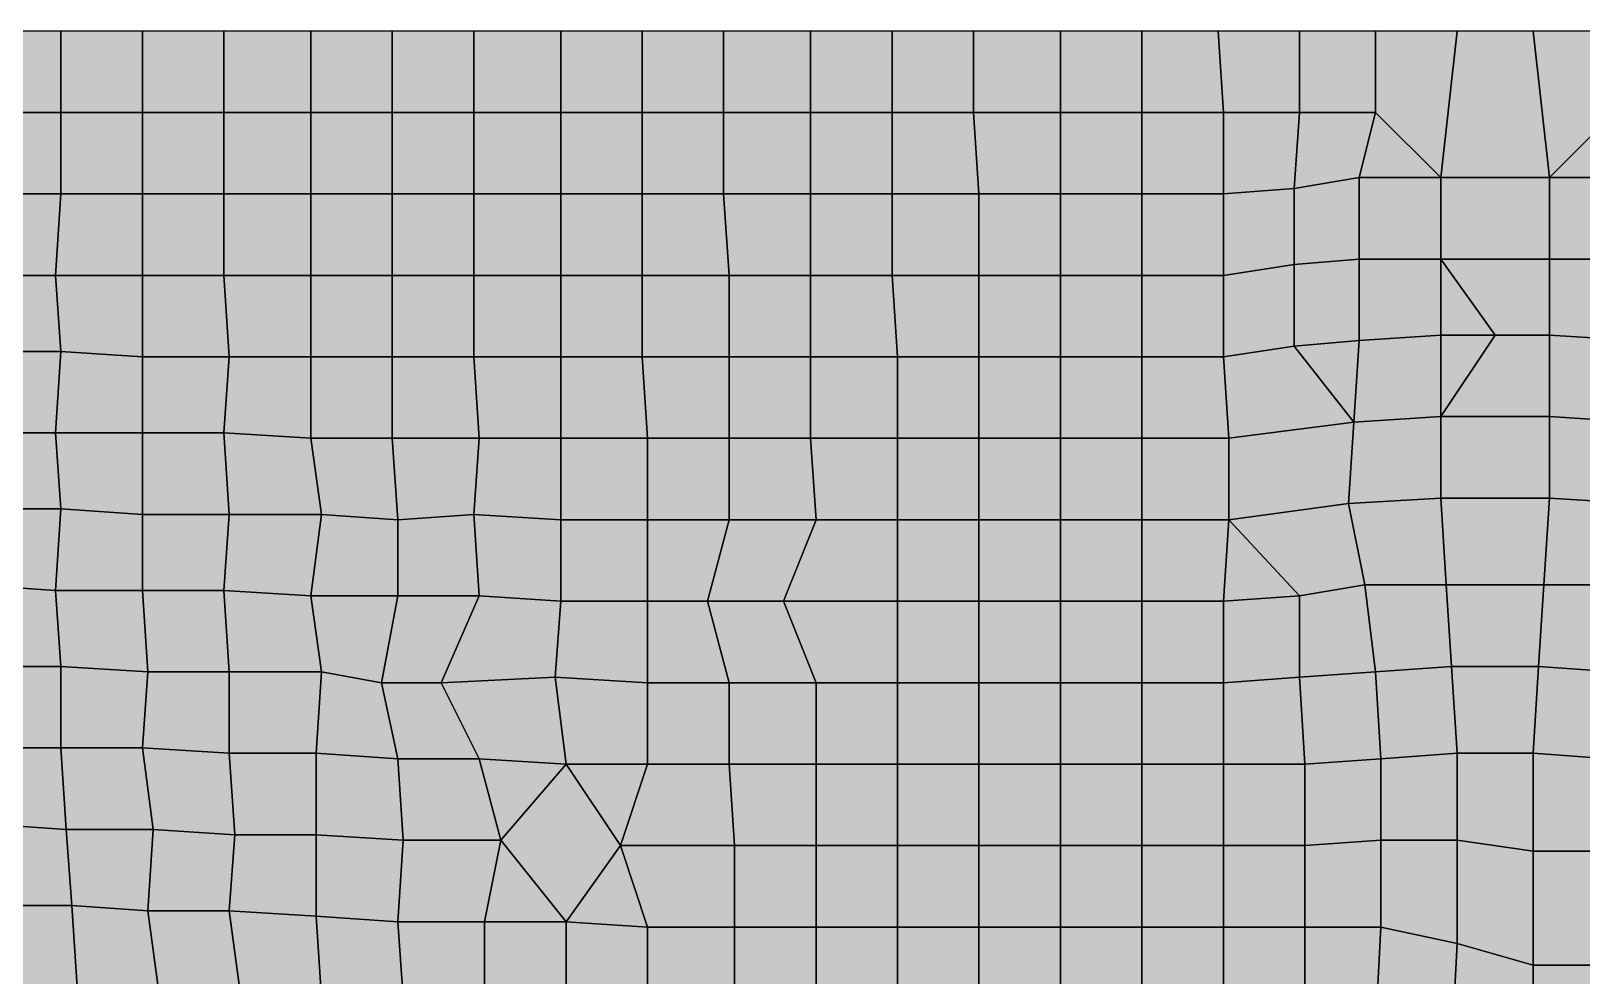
# Model space of a CAD drawing. Header units: metres. Extents: x -7480 to 79269, y -9100 to 45880.
# Drawn here: x 27950 to 33660, y 40560 to 44040 of the extents above; entities that cross this region are included whole.
import ezdxf

# ---------------------------------------------------------------- set-up
doc = ezdxf.new("R2010")
doc.units = ezdxf.units.M
doc.layers.add('COLOR_1', color=1, linetype='Continuous')
doc.layers.add('COLOR_181', color=181, linetype='Continuous')

msp = doc.modelspace()

# ---------------------------------------------------------------- hatches: boundary and pattern name
at = {"layer": 'COLOR_1'}
msp.add_hatch(color=256, dxfattribs=at).paths.add_polyline_path([(33520, 42000), (33800, 42000), (33860, 42300), (33540, 42320)])
at = {"layer": 'COLOR_181'}
for points in [[(27740, 43740), (28060, 43740), (28060, 44040), (27740, 44040)], [(28060, 43740), (28360, 43740), (28360, 44040), (28060, 44040)], [(28360, 43740), (28660, 43740), (28660, 44040), (28360, 44040)], [(28660, 43740), (28980, 43740), (28980, 44040), (28660, 44040)], [(28980, 43740), (29280, 43740), (29280, 44040), (28980, 44040)], [(29280, 43740), (29580, 43740), (29580, 44040), (29280, 44040)], [(29580, 43740), (29900, 43740), (29900, 44040), (29580, 44040)], [(29900, 43740), (30200, 43740), (30200, 44040), (29900, 44040)], [(30200, 43740), (30500, 43740), (30500, 44040), (30200, 44040)], [(30500, 43740), (30820, 43740), (30820, 44040), (30500, 44040)], [(30820, 43740), (31120, 43740), (31120, 44040), (30820, 44040)], [(31120, 43740), (31420, 43740), (31420, 44040), (31120, 44040)], [(31420, 43740), (31740, 43740), (31740, 44040), (31420, 44040)], [(31740, 43740), (32040, 43740), (32040, 44040), (31740, 44040)], [(32040, 43740), (32340, 43740), (32320, 44040), (32040, 44040)], [(32320, 44040), (32340, 43740), (32620, 43740), (32620, 44040)], [(32620, 43740), (32900, 43740), (32900, 44040), (32620, 44040)], [(32900, 43740), (33140, 43500), (33200, 44040), (32900, 44040)], [(33140, 43500), (33540, 43500), (33480, 44040), (33200, 44040)], [(33480, 44040), (33540, 43500), (33780, 43740), (33780, 44040)], [(27740, 43440), (28060, 43440), (28060, 43740), (27740, 43740)], [(28060, 43440), (28360, 43440), (28360, 43740), (28060, 43740)], [(28360, 43440), (28660, 43440), (28660, 43740), (28360, 43740)], [(28660, 43440), (28980, 43440), (28980, 43740), (28660, 43740)], [(28980, 43440), (29280, 43440), (29280, 43740), (28980, 43740)], [(29280, 43440), (29580, 43440), (29580, 43740), (29280, 43740)], [(29580, 43440), (29900, 43440), (29900, 43740), (29580, 43740)], [(29900, 43440), (30200, 43440), (30200, 43740), (29900, 43740)], [(30200, 43440), (30500, 43440), (30500, 43740), (30200, 43740)], [(30500, 43440), (30820, 43440), (30820, 43740), (30500, 43740)], [(30820, 43440), (31120, 43440), (31120, 43740), (30820, 43740)], [(31120, 43440), (31440, 43440), (31420, 43740), (31120, 43740)], [(31420, 43740), (31440, 43440), (31740, 43440), (31740, 43740)], [(31740, 43440), (32040, 43440), (32040, 43740), (31740, 43740)], [(32040, 43440), (32340, 43440), (32340, 43740), (32040, 43740)], [(32340, 43440), (32600, 43460), (32620, 43740), (32340, 43740)], [(32600, 43460), (32840, 43500), (32900, 43740), (32620, 43740)], [(32840, 43500), (33140, 43500), (32900, 43740)], [(33540, 43500), (33840, 43500), (33780, 43740)], [(32340, 43140), (32600, 43180), (32600, 43460), (32340, 43440)], [(32600, 43180), (32840, 43200), (32840, 43500), (32600, 43460)], [(32840, 43200), (33140, 43200), (33140, 43500), (32840, 43500)], [(33140, 43200), (33540, 43200), (33540, 43500), (33140, 43500)], [(33540, 43200), (33860, 43200), (33840, 43500), (33540, 43500)], [(27740, 43140), (28040, 43140), (28060, 43440), (27740, 43440)], [(28040, 43140), (28360, 43140), (28360, 43440), (28060, 43440)], [(28360, 43140), (28660, 43140), (28660, 43440), (28360, 43440)], [(28660, 43140), (28980, 43140), (28980, 43440), (28660, 43440)], [(28980, 43140), (29280, 43140), (29280, 43440), (28980, 43440)], [(29280, 43140), (29580, 43140), (29580, 43440), (29280, 43440)], [(29580, 43140), (29900, 43140), (29900, 43440), (29580, 43440)], [(29900, 43140), (30200, 43140), (30200, 43440), (29900, 43440)], [(30200, 43140), (30520, 43140), (30500, 43440), (30200, 43440)], [(30500, 43440), (30520, 43140), (30820, 43140), (30820, 43440)], [(30820, 43140), (31120, 43140), (31120, 43440), (30820, 43440)], [(31120, 43140), (31440, 43140), (31440, 43440), (31120, 43440)], [(31440, 43140), (31740, 43140), (31740, 43440), (31440, 43440)], [(31740, 43140), (32040, 43140), (32040, 43440), (31740, 43440)], [(32040, 43140), (32340, 43140), (32340, 43440), (32040, 43440)], [(32340, 42840), (32600, 42880), (32600, 43180), (32340, 43140)], [(32600, 42880), (32840, 42900), (32840, 43200), (32600, 43180)], [(32840, 42900), (33140, 42920), (33140, 43200), (32840, 43200)], [(33140, 43200), (33340, 42920), (33540, 42920), (33540, 43200)], [(33140, 42920), (33340, 42920), (33140, 43200)], [(33540, 42920), (33860, 42900), (33860, 43200), (33540, 43200)], [(27740, 42860), (28060, 42860), (28040, 43140), (27740, 43140)], [(28040, 43140), (28060, 42860), (28360, 42840), (28360, 43140)], [(28360, 42840), (28680, 42840), (28660, 43140), (28360, 43140)], [(28660, 43140), (28680, 42840), (28980, 42840), (28980, 43140)], [(28980, 42840), (29280, 42840), (29280, 43140), (28980, 43140)], [(29280, 42840), (29580, 42840), (29580, 43140), (29280, 43140)], [(29580, 42840), (29900, 42840), (29900, 43140), (29580, 43140)], [(29900, 42840), (30200, 42840), (30200, 43140), (29900, 43140)], [(30200, 42840), (30520, 42840), (30520, 43140), (30200, 43140)], [(30520, 42840), (30820, 42840), (30820, 43140), (30520, 43140)], [(30820, 42840), (31140, 42840), (31120, 43140), (30820, 43140)], [(31120, 43140), (31140, 42840), (31440, 42840), (31440, 43140)], [(31440, 42840), (31740, 42840), (31740, 43140), (31440, 43140)], [(31740, 42840), (32040, 42840), (32040, 43140), (31740, 43140)], [(32040, 42840), (32340, 42840), (32340, 43140), (32040, 43140)], [(32600, 42880), (32820, 42600), (32840, 42900)], [(32820, 42600), (33140, 42620), (33140, 42920), (32840, 42900)], [(33140, 42620), (33540, 42620), (33540, 42920), (33340, 42920)], [(33140, 42620), (33340, 42920), (33140, 42920)], [(33540, 42620), (33860, 42600), (33860, 42900), (33540, 42920)], [(27740, 42560), (28040, 42560), (28060, 42860), (27740, 42860)], [(28040, 42560), (28360, 42560), (28360, 42840), (28060, 42860)], [(28360, 42560), (28660, 42560), (28680, 42840), (28360, 42840)], [(28660, 42560), (28980, 42540), (28980, 42840), (28680, 42840)], [(28980, 42540), (29280, 42540), (29280, 42840), (28980, 42840)], [(29280, 42540), (29600, 42540), (29580, 42840), (29280, 42840)], [(29580, 42840), (29600, 42540), (29900, 42540), (29900, 42840)], [(29900, 42540), (30220, 42540), (30200, 42840), (29900, 42840)], [(30200, 42840), (30220, 42540), (30520, 42540), (30520, 42840)], [(30520, 42540), (30820, 42540), (30820, 42840), (30520, 42840)], [(30820, 42540), (31140, 42540), (31140, 42840), (30820, 42840)], [(31140, 42540), (31440, 42540), (31440, 42840), (31140, 42840)], [(31440, 42540), (31740, 42540), (31740, 42840), (31440, 42840)], [(31740, 42540), (32040, 42540), (32040, 42840), (31740, 42840)], [(32040, 42540), (32360, 42540), (32340, 42840), (32040, 42840)], [(32340, 42840), (32360, 42540), (32820, 42600), (32600, 42880)], [(32360, 42240), (32800, 42300), (32820, 42600), (32360, 42540)], [(32800, 42300), (33140, 42320), (33140, 42620), (32820, 42600)], [(33140, 42320), (33540, 42320), (33540, 42620), (33140, 42620)], [(33540, 42320), (33860, 42300), (33860, 42600), (33540, 42620)], [(27740, 42280), (28060, 42280), (28040, 42560), (27740, 42560)], [(28040, 42560), (28060, 42280), (28360, 42260), (28360, 42560)], [(28360, 42260), (28680, 42260), (28660, 42560), (28360, 42560)], [(28660, 42560), (28680, 42260), (29020, 42260), (28980, 42540)], [(28980, 42540), (29020, 42260), (29300, 42240), (29280, 42540)], [(29280, 42540), (29300, 42240), (29580, 42260), (29600, 42540)], [(29580, 42260), (29900, 42240), (29900, 42540), (29600, 42540)], [(29900, 42240), (30220, 42240), (30220, 42540), (29900, 42540)], [(30220, 42240), (30520, 42240), (30520, 42540), (30220, 42540)], [(30520, 42240), (30840, 42240), (30820, 42540), (30520, 42540)], [(30820, 42540), (30840, 42240), (31140, 42240), (31140, 42540)], [(31140, 42240), (31440, 42240), (31440, 42540), (31140, 42540)], [(31440, 42240), (31740, 42240), (31740, 42540), (31440, 42540)], [(31740, 42240), (32040, 42240), (32040, 42540), (31740, 42540)], [(32040, 42240), (32360, 42240), (32360, 42540), (32040, 42540)], [(32800, 42300), (32860, 42000), (33160, 42000), (33140, 42320)], [(33140, 42320), (33160, 42000), (33520, 42000), (33540, 42320)], [(27740, 42000), (28040, 41980), (28060, 42280), (27740, 42280)], [(28040, 41980), (28360, 41980), (28360, 42260), (28060, 42280)], [(28360, 41980), (28660, 41980), (28680, 42260), (28360, 42260)], [(28660, 41980), (28980, 41960), (29020, 42260), (28680, 42260)], [(28980, 41960), (29300, 41960), (29300, 42240), (29020, 42260)], [(29300, 41960), (29600, 41960), (29580, 42260), (29300, 42240)], [(29580, 42260), (29600, 41960), (29900, 41940), (29900, 42240)], [(32360, 42240), (32620, 41960), (32860, 42000), (32800, 42300)], [(29900, 41940), (30220, 41940), (30220, 42240), (29900, 42240)], [(30220, 41940), (30440, 41940), (30520, 42240), (30220, 42240)], [(30440, 41940), (30720, 41940), (30840, 42240), (30520, 42240)], [(30720, 41940), (31140, 41940), (31140, 42240), (30840, 42240)], [(31140, 41940), (31440, 41940), (31440, 42240), (31140, 42240)], [(31440, 41940), (31740, 41940), (31740, 42240), (31440, 42240)], [(31740, 41940), (32040, 41940), (32040, 42240), (31740, 42240)], [(32040, 41940), (32340, 41940), (32360, 42240), (32040, 42240)], [(32340, 41940), (32620, 41960), (32360, 42240)], [(27740, 42000), (27760, 41700), (28060, 41700), (28040, 41980)], [(28040, 41980), (28060, 41700), (28380, 41680), (28360, 41980)], [(28360, 41980), (28380, 41680), (28680, 41680), (28660, 41980)], [(28660, 41980), (28680, 41680), (29020, 41680), (28980, 41960)], [(32620, 41660), (32900, 41680), (32860, 42000), (32620, 41960)], [(32860, 42000), (32900, 41680), (33180, 41700), (33160, 42000)], [(33160, 42000), (33180, 41700), (33500, 41700), (33520, 42000)], [(33500, 41700), (33780, 41680), (33800, 42000), (33520, 42000)], [(28980, 41960), (29020, 41680), (29240, 41640), (29300, 41960)], [(29240, 41640), (29460, 41640), (29600, 41960), (29300, 41960)], [(29460, 41640), (29880, 41660), (29900, 41940), (29600, 41960)], [(29880, 41660), (30220, 41640), (30220, 41940), (29900, 41940)], [(30220, 41640), (30520, 41640), (30440, 41940), (30220, 41940)], [(30440, 41940), (30520, 41640), (30840, 41640), (30720, 41940)], [(30720, 41940), (30840, 41640), (31140, 41640), (31140, 41940)], [(31140, 41640), (31440, 41640), (31440, 41940), (31140, 41940)], [(31440, 41640), (31740, 41640), (31740, 41940), (31440, 41940)], [(31740, 41640), (32040, 41640), (32040, 41940), (31740, 41940)], [(32040, 41640), (32340, 41640), (32340, 41940), (32040, 41940)], [(32340, 41640), (32620, 41660), (32620, 41960), (32340, 41940)], [(27760, 41400), (28060, 41400), (28060, 41700), (27760, 41700)], [(28060, 41400), (28360, 41400), (28380, 41680), (28060, 41700)], [(32900, 41680), (32920, 41360), (33200, 41380), (33180, 41700)], [(33180, 41700), (33200, 41380), (33480, 41380), (33500, 41700)], [(33480, 41380), (33760, 41360), (33780, 41680), (33500, 41700)], [(28360, 41400), (28680, 41380), (28680, 41680), (28380, 41680)], [(28680, 41380), (29000, 41380), (29020, 41680), (28680, 41680)], [(29000, 41380), (29300, 41360), (29240, 41640), (29020, 41680)], [(29240, 41640), (29300, 41360), (29600, 41360), (29460, 41640)], [(29460, 41640), (29600, 41360), (29920, 41340), (29880, 41660)], [(29880, 41660), (29920, 41340), (30220, 41340), (30220, 41640)], [(30220, 41340), (30520, 41340), (30520, 41640), (30220, 41640)], [(30520, 41340), (30840, 41340), (30840, 41640), (30520, 41640)], [(30840, 41340), (31140, 41340), (31140, 41640), (30840, 41640)], [(31140, 41340), (31440, 41340), (31440, 41640), (31140, 41640)], [(31440, 41340), (31740, 41340), (31740, 41640), (31440, 41640)], [(31740, 41340), (32040, 41340), (32040, 41640), (31740, 41640)], [(32040, 41340), (32340, 41340), (32340, 41640), (32040, 41640)], [(32340, 41340), (32640, 41340), (32620, 41660), (32340, 41640)], [(32620, 41660), (32640, 41340), (32920, 41360), (32900, 41680)], [(27760, 41400), (27780, 41120), (28080, 41100), (28060, 41400)], [(28060, 41400), (28080, 41100), (28400, 41100), (28360, 41400)], [(28360, 41400), (28400, 41100), (28700, 41080), (28680, 41380)], [(28680, 41380), (28700, 41080), (29000, 41080), (29000, 41380)], [(29000, 41080), (29320, 41060), (29300, 41360), (29000, 41380)], [(29300, 41360), (29320, 41060), (29680, 41060), (29600, 41360)], [(29600, 41360), (29680, 41060), (29920, 41340)], [(32640, 41040), (32920, 41060), (32920, 41360), (32640, 41340)], [(32920, 41060), (33200, 41060), (33200, 41380), (32920, 41360)], [(33200, 41060), (33480, 41020), (33480, 41380), (33200, 41380)], [(33480, 41020), (33760, 41020), (33760, 41360), (33480, 41380)], [(29680, 41060), (29920, 40760), (30120, 41040), (29920, 41340)], [(29920, 41340), (30120, 41040), (30220, 41340)], [(30120, 41040), (30540, 41040), (30520, 41340), (30220, 41340)], [(30520, 41340), (30540, 41040), (30840, 41040), (30840, 41340)], [(30840, 41040), (31140, 41040), (31140, 41340), (30840, 41340)], [(31140, 41040), (31440, 41040), (31440, 41340), (31140, 41340)], [(31440, 41040), (31740, 41040), (31740, 41340), (31440, 41340)], [(31740, 41040), (32040, 41040), (32040, 41340), (31740, 41340)], [(32040, 41040), (32340, 41040), (32340, 41340), (32040, 41340)], [(32340, 41040), (32640, 41040), (32640, 41340), (32340, 41340)], [(27780, 41120), (27800, 40820), (28100, 40820), (28080, 41100)], [(28080, 41100), (28100, 40820), (28380, 40800), (28400, 41100)], [(28380, 40800), (28680, 40800), (28700, 41080), (28400, 41100)], [(28680, 40800), (29000, 40780), (29000, 41080), (28700, 41080)], [(29000, 40780), (29300, 40760), (29320, 41060), (29000, 41080)], [(29300, 40760), (29620, 40760), (29680, 41060), (29320, 41060)], [(29620, 40760), (29920, 40760), (29680, 41060)], [(32640, 40740), (32920, 40740), (32920, 41060), (32640, 41040)], [(32920, 40740), (33200, 40680), (33200, 41060), (32920, 41060)], [(33200, 40680), (33480, 40600), (33480, 41020), (33200, 41060)], [(29920, 40760), (30220, 40740), (30120, 41040)], [(30120, 41040), (30220, 40740), (30540, 40740), (30540, 41040)], [(30540, 40740), (30840, 40740), (30840, 41040), (30540, 41040)], [(30840, 40740), (31140, 40740), (31140, 41040), (30840, 41040)], [(31140, 40740), (31440, 40740), (31440, 41040), (31140, 41040)], [(31440, 40740), (31740, 40740), (31740, 41040), (31440, 41040)], [(31740, 40740), (32040, 40740), (32040, 41040), (31740, 41040)], [(32040, 40740), (32340, 40740), (32340, 41040), (32040, 41040)], [(32340, 40740), (32640, 40740), (32640, 41040), (32340, 41040)], [(33480, 40600), (33760, 40600), (33760, 41020), (33480, 41020)], [(27800, 40820), (27820, 40520), (28120, 40520), (28100, 40820)], [(28100, 40820), (28120, 40520), (28420, 40500), (28380, 40800)], [(28380, 40800), (28420, 40500), (28720, 40500), (28680, 40800)], [(28680, 40800), (28720, 40500), (29020, 40480), (29000, 40780)], [(29000, 40780), (29020, 40480), (29320, 40480), (29300, 40760)], [(29300, 40760), (29320, 40480), (29620, 40460), (29620, 40760)], [(29620, 40460), (29920, 40460), (29920, 40760), (29620, 40760)], [(29920, 40460), (30220, 40440), (30220, 40740), (29920, 40760)], [(30220, 40440), (30540, 40440), (30540, 40740), (30220, 40740)], [(30540, 40440), (30840, 40440), (30840, 40740), (30540, 40740)], [(30840, 40440), (31140, 40440), (31140, 40740), (30840, 40740)], [(31140, 40440), (31440, 40440), (31440, 40740), (31140, 40740)], [(31440, 40440), (31740, 40440), (31740, 40740), (31440, 40740)], [(31740, 40440), (32040, 40440), (32040, 40740), (31740, 40740)], [(32040, 40440), (32340, 40440), (32340, 40740), (32040, 40740)], [(32340, 40440), (32640, 40440), (32640, 40740), (32340, 40740)], [(32640, 40440), (32900, 40360), (32920, 40740), (32640, 40740)], [(32900, 40360), (33180, 40280), (33200, 40680), (32920, 40740)], [(33180, 40280), (33480, 40240), (33480, 40600), (33200, 40680)], [(33480, 40240), (33780, 40220), (33760, 40600), (33480, 40600)]]:
    msp.add_hatch(color=256, dxfattribs=at).paths.add_polyline_path(points)

# ---------------------------------------------------------------- linework, layer by layer
at = {"layer": 'COLOR_1'}
msp.add_lwpolyline([(33520, 42000), (33800, 42000), (33860, 42300), (33540, 42320)], close=True, dxfattribs=at)
at = {"layer": 'COLOR_181'}
for points in [[(27740, 43740), (28060, 43740), (28060, 44040), (27740, 44040)], [(28060, 43740), (28360, 43740), (28360, 44040), (28060, 44040)], [(28360, 43740), (28660, 43740), (28660, 44040), (28360, 44040)], [(28660, 43740), (28980, 43740), (28980, 44040), (28660, 44040)], [(28980, 43740), (29280, 43740), (29280, 44040), (28980, 44040)], [(29280, 43740), (29580, 43740), (29580, 44040), (29280, 44040)], [(29580, 43740), (29900, 43740), (29900, 44040), (29580, 44040)], [(29900, 43740), (30200, 43740), (30200, 44040), (29900, 44040)], [(30200, 43740), (30500, 43740), (30500, 44040), (30200, 44040)], [(30500, 43740), (30820, 43740), (30820, 44040), (30500, 44040)], [(30820, 43740), (31120, 43740), (31120, 44040), (30820, 44040)], [(31120, 43740), (31420, 43740), (31420, 44040), (31120, 44040)], [(31420, 43740), (31740, 43740), (31740, 44040), (31420, 44040)], [(31740, 43740), (32040, 43740), (32040, 44040), (31740, 44040)], [(32040, 43740), (32340, 43740), (32320, 44040), (32040, 44040)], [(32320, 44040), (32340, 43740), (32620, 43740), (32620, 44040)], [(32620, 43740), (32900, 43740), (32900, 44040), (32620, 44040)], [(32900, 43740), (33140, 43500), (33200, 44040), (32900, 44040)], [(33140, 43500), (33540, 43500), (33480, 44040), (33200, 44040)], [(33480, 44040), (33540, 43500), (33780, 43740), (33780, 44040)], [(27740, 43440), (28060, 43440), (28060, 43740), (27740, 43740)], [(28060, 43440), (28360, 43440), (28360, 43740), (28060, 43740)], [(28360, 43440), (28660, 43440), (28660, 43740), (28360, 43740)], [(28660, 43440), (28980, 43440), (28980, 43740), (28660, 43740)], [(28980, 43440), (29280, 43440), (29280, 43740), (28980, 43740)], [(29280, 43440), (29580, 43440), (29580, 43740), (29280, 43740)], [(29580, 43440), (29900, 43440), (29900, 43740), (29580, 43740)], [(29900, 43440), (30200, 43440), (30200, 43740), (29900, 43740)], [(30200, 43440), (30500, 43440), (30500, 43740), (30200, 43740)], [(30500, 43440), (30820, 43440), (30820, 43740), (30500, 43740)], [(30820, 43440), (31120, 43440), (31120, 43740), (30820, 43740)], [(31120, 43440), (31440, 43440), (31420, 43740), (31120, 43740)], [(31420, 43740), (31440, 43440), (31740, 43440), (31740, 43740)], [(31740, 43440), (32040, 43440), (32040, 43740), (31740, 43740)], [(32040, 43440), (32340, 43440), (32340, 43740), (32040, 43740)], [(32340, 43440), (32600, 43460), (32620, 43740), (32340, 43740)], [(32600, 43460), (32840, 43500), (32900, 43740), (32620, 43740)], [(32840, 43500), (33140, 43500), (32900, 43740)], [(33540, 43500), (33840, 43500), (33780, 43740)], [(32340, 43140), (32600, 43180), (32600, 43460), (32340, 43440)], [(32600, 43180), (32840, 43200), (32840, 43500), (32600, 43460)], [(32840, 43200), (33140, 43200), (33140, 43500), (32840, 43500)], [(33140, 43200), (33540, 43200), (33540, 43500), (33140, 43500)], [(33540, 43200), (33860, 43200), (33840, 43500), (33540, 43500)], [(27740, 43140), (28040, 43140), (28060, 43440), (27740, 43440)], [(28040, 43140), (28360, 43140), (28360, 43440), (28060, 43440)], [(28360, 43140), (28660, 43140), (28660, 43440), (28360, 43440)], [(28660, 43140), (28980, 43140), (28980, 43440), (28660, 43440)], [(28980, 43140), (29280, 43140), (29280, 43440), (28980, 43440)], [(29280, 43140), (29580, 43140), (29580, 43440), (29280, 43440)], [(29580, 43140), (29900, 43140), (29900, 43440), (29580, 43440)], [(29900, 43140), (30200, 43140), (30200, 43440), (29900, 43440)], [(30200, 43140), (30520, 43140), (30500, 43440), (30200, 43440)], [(30500, 43440), (30520, 43140), (30820, 43140), (30820, 43440)], [(30820, 43140), (31120, 43140), (31120, 43440), (30820, 43440)], [(31120, 43140), (31440, 43140), (31440, 43440), (31120, 43440)], [(31440, 43140), (31740, 43140), (31740, 43440), (31440, 43440)], [(31740, 43140), (32040, 43140), (32040, 43440), (31740, 43440)], [(32040, 43140), (32340, 43140), (32340, 43440), (32040, 43440)], [(32340, 42840), (32600, 42880), (32600, 43180), (32340, 43140)], [(32600, 42880), (32840, 42900), (32840, 43200), (32600, 43180)], [(32840, 42900), (33140, 42920), (33140, 43200), (32840, 43200)], [(33140, 43200), (33340, 42920), (33540, 42920), (33540, 43200)], [(33140, 42920), (33340, 42920), (33140, 43200)], [(33540, 42920), (33860, 42900), (33860, 43200), (33540, 43200)], [(27740, 42860), (28060, 42860), (28040, 43140), (27740, 43140)], [(28040, 43140), (28060, 42860), (28360, 42840), (28360, 43140)], [(28360, 42840), (28680, 42840), (28660, 43140), (28360, 43140)], [(28660, 43140), (28680, 42840), (28980, 42840), (28980, 43140)], [(28980, 42840), (29280, 42840), (29280, 43140), (28980, 43140)], [(29280, 42840), (29580, 42840), (29580, 43140), (29280, 43140)], [(29580, 42840), (29900, 42840), (29900, 43140), (29580, 43140)], [(29900, 42840), (30200, 42840), (30200, 43140), (29900, 43140)], [(30200, 42840), (30520, 42840), (30520, 43140), (30200, 43140)], [(30520, 42840), (30820, 42840), (30820, 43140), (30520, 43140)], [(30820, 42840), (31140, 42840), (31120, 43140), (30820, 43140)], [(31120, 43140), (31140, 42840), (31440, 42840), (31440, 43140)], [(31440, 42840), (31740, 42840), (31740, 43140), (31440, 43140)], [(31740, 42840), (32040, 42840), (32040, 43140), (31740, 43140)], [(32040, 42840), (32340, 42840), (32340, 43140), (32040, 43140)], [(32600, 42880), (32820, 42600), (32840, 42900)], [(32820, 42600), (33140, 42620), (33140, 42920), (32840, 42900)], [(33140, 42620), (33540, 42620), (33540, 42920), (33340, 42920)], [(33140, 42620), (33340, 42920), (33140, 42920)], [(33540, 42620), (33860, 42600), (33860, 42900), (33540, 42920)], [(27740, 42560), (28040, 42560), (28060, 42860), (27740, 42860)], [(28040, 42560), (28360, 42560), (28360, 42840), (28060, 42860)], [(28360, 42560), (28660, 42560), (28680, 42840), (28360, 42840)], [(28660, 42560), (28980, 42540), (28980, 42840), (28680, 42840)], [(28980, 42540), (29280, 42540), (29280, 42840), (28980, 42840)], [(29280, 42540), (29600, 42540), (29580, 42840), (29280, 42840)], [(29580, 42840), (29600, 42540), (29900, 42540), (29900, 42840)], [(29900, 42540), (30220, 42540), (30200, 42840), (29900, 42840)], [(30200, 42840), (30220, 42540), (30520, 42540), (30520, 42840)], [(30520, 42540), (30820, 42540), (30820, 42840), (30520, 42840)], [(30820, 42540), (31140, 42540), (31140, 42840), (30820, 42840)], [(31140, 42540), (31440, 42540), (31440, 42840), (31140, 42840)], [(31440, 42540), (31740, 42540), (31740, 42840), (31440, 42840)], [(31740, 42540), (32040, 42540), (32040, 42840), (31740, 42840)], [(32040, 42540), (32360, 42540), (32340, 42840), (32040, 42840)], [(32340, 42840), (32360, 42540), (32820, 42600), (32600, 42880)], [(32360, 42240), (32800, 42300), (32820, 42600), (32360, 42540)], [(32800, 42300), (33140, 42320), (33140, 42620), (32820, 42600)], [(33140, 42320), (33540, 42320), (33540, 42620), (33140, 42620)], [(33540, 42320), (33860, 42300), (33860, 42600), (33540, 42620)], [(27740, 42280), (28060, 42280), (28040, 42560), (27740, 42560)], [(28040, 42560), (28060, 42280), (28360, 42260), (28360, 42560)], [(28360, 42260), (28680, 42260), (28660, 42560), (28360, 42560)], [(28660, 42560), (28680, 42260), (29020, 42260), (28980, 42540)], [(28980, 42540), (29020, 42260), (29300, 42240), (29280, 42540)], [(29280, 42540), (29300, 42240), (29580, 42260), (29600, 42540)], [(29580, 42260), (29900, 42240), (29900, 42540), (29600, 42540)], [(29900, 42240), (30220, 42240), (30220, 42540), (29900, 42540)], [(30220, 42240), (30520, 42240), (30520, 42540), (30220, 42540)], [(30520, 42240), (30840, 42240), (30820, 42540), (30520, 42540)], [(30820, 42540), (30840, 42240), (31140, 42240), (31140, 42540)], [(31140, 42240), (31440, 42240), (31440, 42540), (31140, 42540)], [(31440, 42240), (31740, 42240), (31740, 42540), (31440, 42540)], [(31740, 42240), (32040, 42240), (32040, 42540), (31740, 42540)], [(32040, 42240), (32360, 42240), (32360, 42540), (32040, 42540)], [(32800, 42300), (32860, 42000), (33160, 42000), (33140, 42320)], [(33140, 42320), (33160, 42000), (33520, 42000), (33540, 42320)], [(27740, 42000), (28040, 41980), (28060, 42280), (27740, 42280)], [(28040, 41980), (28360, 41980), (28360, 42260), (28060, 42280)], [(28360, 41980), (28660, 41980), (28680, 42260), (28360, 42260)], [(28660, 41980), (28980, 41960), (29020, 42260), (28680, 42260)], [(28980, 41960), (29300, 41960), (29300, 42240), (29020, 42260)], [(29300, 41960), (29600, 41960), (29580, 42260), (29300, 42240)], [(29580, 42260), (29600, 41960), (29900, 41940), (29900, 42240)], [(32360, 42240), (32620, 41960), (32860, 42000), (32800, 42300)], [(29900, 41940), (30220, 41940), (30220, 42240), (29900, 42240)], [(30220, 41940), (30440, 41940), (30520, 42240), (30220, 42240)], [(30440, 41940), (30720, 41940), (30840, 42240), (30520, 42240)], [(30720, 41940), (31140, 41940), (31140, 42240), (30840, 42240)], [(31140, 41940), (31440, 41940), (31440, 42240), (31140, 42240)], [(31440, 41940), (31740, 41940), (31740, 42240), (31440, 42240)], [(31740, 41940), (32040, 41940), (32040, 42240), (31740, 42240)], [(32040, 41940), (32340, 41940), (32360, 42240), (32040, 42240)], [(32340, 41940), (32620, 41960), (32360, 42240)], [(27740, 42000), (27760, 41700), (28060, 41700), (28040, 41980)], [(28040, 41980), (28060, 41700), (28380, 41680), (28360, 41980)], [(28360, 41980), (28380, 41680), (28680, 41680), (28660, 41980)], [(28660, 41980), (28680, 41680), (29020, 41680), (28980, 41960)], [(32620, 41660), (32900, 41680), (32860, 42000), (32620, 41960)], [(32860, 42000), (32900, 41680), (33180, 41700), (33160, 42000)], [(33160, 42000), (33180, 41700), (33500, 41700), (33520, 42000)], [(33500, 41700), (33780, 41680), (33800, 42000), (33520, 42000)], [(28980, 41960), (29020, 41680), (29240, 41640), (29300, 41960)], [(29240, 41640), (29460, 41640), (29600, 41960), (29300, 41960)], [(29460, 41640), (29880, 41660), (29900, 41940), (29600, 41960)], [(29880, 41660), (30220, 41640), (30220, 41940), (29900, 41940)], [(30220, 41640), (30520, 41640), (30440, 41940), (30220, 41940)], [(30440, 41940), (30520, 41640), (30840, 41640), (30720, 41940)], [(30720, 41940), (30840, 41640), (31140, 41640), (31140, 41940)], [(31140, 41640), (31440, 41640), (31440, 41940), (31140, 41940)], [(31440, 41640), (31740, 41640), (31740, 41940), (31440, 41940)], [(31740, 41640), (32040, 41640), (32040, 41940), (31740, 41940)], [(32040, 41640), (32340, 41640), (32340, 41940), (32040, 41940)], [(32340, 41640), (32620, 41660), (32620, 41960), (32340, 41940)], [(27760, 41400), (28060, 41400), (28060, 41700), (27760, 41700)], [(28060, 41400), (28360, 41400), (28380, 41680), (28060, 41700)], [(32900, 41680), (32920, 41360), (33200, 41380), (33180, 41700)], [(33180, 41700), (33200, 41380), (33480, 41380), (33500, 41700)], [(33480, 41380), (33760, 41360), (33780, 41680), (33500, 41700)], [(28360, 41400), (28680, 41380), (28680, 41680), (28380, 41680)], [(28680, 41380), (29000, 41380), (29020, 41680), (28680, 41680)], [(29000, 41380), (29300, 41360), (29240, 41640), (29020, 41680)], [(29240, 41640), (29300, 41360), (29600, 41360), (29460, 41640)], [(29460, 41640), (29600, 41360), (29920, 41340), (29880, 41660)], [(29880, 41660), (29920, 41340), (30220, 41340), (30220, 41640)], [(30220, 41340), (30520, 41340), (30520, 41640), (30220, 41640)], [(30520, 41340), (30840, 41340), (30840, 41640), (30520, 41640)], [(30840, 41340), (31140, 41340), (31140, 41640), (30840, 41640)], [(31140, 41340), (31440, 41340), (31440, 41640), (31140, 41640)], [(31440, 41340), (31740, 41340), (31740, 41640), (31440, 41640)], [(31740, 41340), (32040, 41340), (32040, 41640), (31740, 41640)], [(32040, 41340), (32340, 41340), (32340, 41640), (32040, 41640)], [(32340, 41340), (32640, 41340), (32620, 41660), (32340, 41640)], [(32620, 41660), (32640, 41340), (32920, 41360), (32900, 41680)], [(27760, 41400), (27780, 41120), (28080, 41100), (28060, 41400)], [(28060, 41400), (28080, 41100), (28400, 41100), (28360, 41400)], [(28360, 41400), (28400, 41100), (28700, 41080), (28680, 41380)], [(28680, 41380), (28700, 41080), (29000, 41080), (29000, 41380)], [(29000, 41080), (29320, 41060), (29300, 41360), (29000, 41380)], [(29300, 41360), (29320, 41060), (29680, 41060), (29600, 41360)], [(29600, 41360), (29680, 41060), (29920, 41340)], [(32640, 41040), (32920, 41060), (32920, 41360), (32640, 41340)], [(32920, 41060), (33200, 41060), (33200, 41380), (32920, 41360)], [(33200, 41060), (33480, 41020), (33480, 41380), (33200, 41380)], [(33480, 41020), (33760, 41020), (33760, 41360), (33480, 41380)], [(29680, 41060), (29920, 40760), (30120, 41040), (29920, 41340)], [(29920, 41340), (30120, 41040), (30220, 41340)], [(30120, 41040), (30540, 41040), (30520, 41340), (30220, 41340)], [(30520, 41340), (30540, 41040), (30840, 41040), (30840, 41340)], [(30840, 41040), (31140, 41040), (31140, 41340), (30840, 41340)], [(31140, 41040), (31440, 41040), (31440, 41340), (31140, 41340)], [(31440, 41040), (31740, 41040), (31740, 41340), (31440, 41340)], [(31740, 41040), (32040, 41040), (32040, 41340), (31740, 41340)], [(32040, 41040), (32340, 41040), (32340, 41340), (32040, 41340)], [(32340, 41040), (32640, 41040), (32640, 41340), (32340, 41340)], [(27780, 41120), (27800, 40820), (28100, 40820), (28080, 41100)], [(28080, 41100), (28100, 40820), (28380, 40800), (28400, 41100)], [(28380, 40800), (28680, 40800), (28700, 41080), (28400, 41100)], [(28680, 40800), (29000, 40780), (29000, 41080), (28700, 41080)], [(29000, 40780), (29300, 40760), (29320, 41060), (29000, 41080)], [(29300, 40760), (29620, 40760), (29680, 41060), (29320, 41060)], [(29620, 40760), (29920, 40760), (29680, 41060)], [(32640, 40740), (32920, 40740), (32920, 41060), (32640, 41040)], [(32920, 40740), (33200, 40680), (33200, 41060), (32920, 41060)], [(33200, 40680), (33480, 40600), (33480, 41020), (33200, 41060)], [(29920, 40760), (30220, 40740), (30120, 41040)], [(30120, 41040), (30220, 40740), (30540, 40740), (30540, 41040)], [(30540, 40740), (30840, 40740), (30840, 41040), (30540, 41040)], [(30840, 40740), (31140, 40740), (31140, 41040), (30840, 41040)], [(31140, 40740), (31440, 40740), (31440, 41040), (31140, 41040)], [(31440, 40740), (31740, 40740), (31740, 41040), (31440, 41040)], [(31740, 40740), (32040, 40740), (32040, 41040), (31740, 41040)], [(32040, 40740), (32340, 40740), (32340, 41040), (32040, 41040)], [(32340, 40740), (32640, 40740), (32640, 41040), (32340, 41040)], [(33480, 40600), (33760, 40600), (33760, 41020), (33480, 41020)], [(27800, 40820), (27820, 40520), (28120, 40520), (28100, 40820)], [(28100, 40820), (28120, 40520), (28420, 40500), (28380, 40800)], [(28380, 40800), (28420, 40500), (28720, 40500), (28680, 40800)], [(28680, 40800), (28720, 40500), (29020, 40480), (29000, 40780)], [(29000, 40780), (29020, 40480), (29320, 40480), (29300, 40760)], [(29300, 40760), (29320, 40480), (29620, 40460), (29620, 40760)], [(29620, 40460), (29920, 40460), (29920, 40760), (29620, 40760)], [(29920, 40460), (30220, 40440), (30220, 40740), (29920, 40760)], [(30220, 40440), (30540, 40440), (30540, 40740), (30220, 40740)], [(30540, 40440), (30840, 40440), (30840, 40740), (30540, 40740)], [(30840, 40440), (31140, 40440), (31140, 40740), (30840, 40740)], [(31140, 40440), (31440, 40440), (31440, 40740), (31140, 40740)], [(31440, 40440), (31740, 40440), (31740, 40740), (31440, 40740)], [(31740, 40440), (32040, 40440), (32040, 40740), (31740, 40740)], [(32040, 40440), (32340, 40440), (32340, 40740), (32040, 40740)], [(32340, 40440), (32640, 40440), (32640, 40740), (32340, 40740)], [(32640, 40440), (32900, 40360), (32920, 40740), (32640, 40740)], [(32900, 40360), (33180, 40280), (33200, 40680), (32920, 40740)], [(33180, 40280), (33480, 40240), (33480, 40600), (33200, 40680)], [(33480, 40240), (33780, 40220), (33760, 40600), (33480, 40600)]]:
    msp.add_lwpolyline(points, close=True, dxfattribs=at)

doc.saveas('drawing.dxf')
